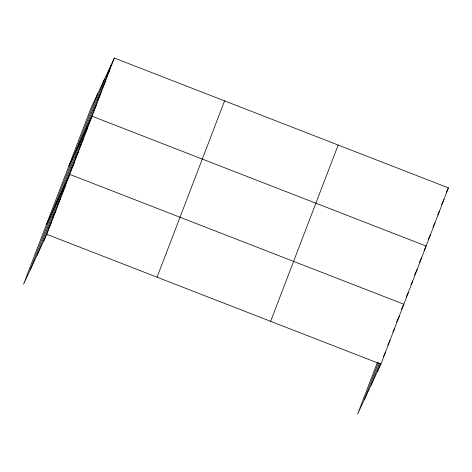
<?xml version="1.0" encoding="UTF-8"?>
<svg xmlns="http://www.w3.org/2000/svg" width="472" height="472" viewBox="0 0 472 472"><rect width="100%" height="100%" fill="white"/><g stroke="black" fill="none" stroke-linecap="round" stroke-linejoin="round"><path stroke-width="0.71" d="M30.196 269.984L97.716 93.692M36.987 255.417L104.507 79.119M43.583 241.275L111.103 64.983M114.336 58.044L91.12 107.828L23.6 284.126L46.816 234.342L114.336 58.044L448.4 187.874L380.88 364.172L357.664 413.956L377.305 362.673M157.058 277.182L224.578 100.89M270.639 321.326L338.158 145.034M364.26 399.813L378.544 362.52M371.051 385.246L379.47 363.263M377.647 371.104L380.45 363.776M106.648 76.617L109.882 69.685M102.188 88.252L105.421 81.32M97.733 99.887L100.967 92.954M93.279 111.522L96.512 104.589M68.841 166.008L92.052 116.224L426.116 246.054L424.062 250.467M84.364 134.791L87.597 127.859M79.91 146.426L83.143 139.494M75.449 158.061L78.682 151.128M70.995 169.702L74.228 162.763M46.557 224.182L69.773 174.398L403.837 304.228L401.483 309.272M61.95 193.325L65.183 186.387M57.354 205.308L60.587 198.376M52.764 217.297L55.997 210.364M48.174 229.286L51.407 222.353M446.341 192.287L448.4 187.874M441.591 204.553L443.945 199.508M437.721 214.925L439.485 211.143M432.971 227.191L435.031 222.784M428.222 239.457L430.576 234.419M419.307 262.733L421.661 257.688M414.558 274.993L417.207 269.323M410.982 284.74L412.746 280.958M406.233 297.006L408.292 292.593M396.598 321.892L399.241 316.216M392.887 331.987L394.651 328.205M387.713 345.238L390.061 340.194M383.411 356.596L385.471 352.183M46.816 234.342L380.88 364.172"/></g></svg>
